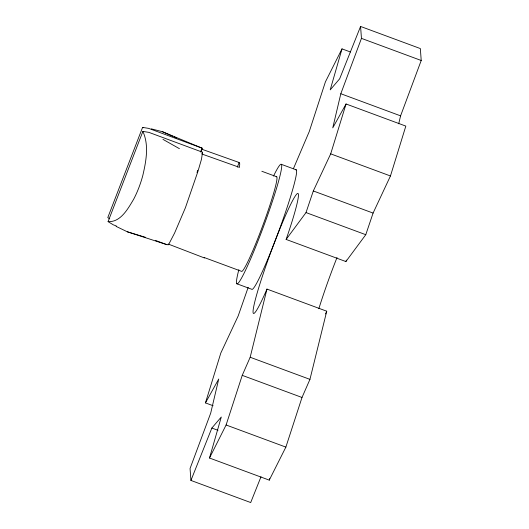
<?xml version="1.0" encoding="UTF-8"?>
<svg xmlns="http://www.w3.org/2000/svg" width="529" height="529" viewBox="0 0 529 529"><rect width="100%" height="100%" fill="white"/><g stroke="black" fill="none" stroke-linecap="round" stroke-linejoin="round"><path stroke-width="0.79" d="M116.314 225.943L113.246 224.805L108.075 221.625L142.876 131.417L148.9 132.376L202.541 152.233L201.463 159.328L197.991 171.237L185.401 207.758L174.59 233.058L168.5 244.775L166.893 244.662L127.304 231.788L116.049 226.359M398.707 123.786L400.585 115.851L421.216 60.485L420.343 48.569L360.573 26.45L361.452 38.366L340.815 93.732L332.761 127.853L346.059 103.975L405.829 126.1L390.455 175.972L373.084 213.081L365.777 234.697L345.893 261.557L286.123 239.432L287.862 234.373A64.016 5.052 -69.7 0 0 292.577 200.663A64.016 5.052 -69.7 0 0 257.795 290.838A64.016 5.052 -69.7 0 0 265.161 293.225L266.973 289.085L326.737 311.211L309.948 379.372L302.006 397.471L285.872 447.111L269.261 480.134L209.497 458.015L221.294 416.997L211.858 428.047L190.929 480.431L250.7 502.55L261.009 476.741M209.497 458.015L226.101 424.985L242.236 375.352L250.177 357.254L266.973 289.085M350.443 51.987L342.012 48.866L330.208 89.877L339.644 78.834L360.573 26.45M269.261 480.134L269.717 478.56M213.108 405.736L205.45 402.9L220.818 353.028L238.189 315.919L248.174 287.359M286.123 239.432L306.013 212.579L313.313 190.956L330.691 153.853L346.059 103.975M345.893 261.557L346.389 260.109M200.762 152.074L202.25 148.219L148.603 128.362L142.579 127.403L107.784 217.611L109.721 218.808M200.795 151.473L201.681 149.178L239.128 162.502L239.736 163.831L239.485 167.389L202.038 154.058M201.952 153.774L202.541 152.233M237.349 167.111L239.128 162.502M293.39 168.744L309.267 131.529L325.401 81.889L342.012 48.866M325.533 313.968L326.737 311.211M205.45 402.9L218.742 379.022L210.694 413.149L190.056 468.515L190.929 480.431M108.075 221.625C120.672 222.405 128.005 208.664 133.606 199.334A52.755 22.674 -73.6 0 0 142.83 175.41C146.123 161.206 149.165 145.217 142.876 131.417M151.327 128.858L162.396 131.695L202.25 148.219M127.304 231.788L145.263 237.243M361.452 38.366L421.216 60.485M340.815 93.732L400.585 115.851M330.691 153.853L390.455 175.972M281.402 164.354L296.306 169.869M261.848 171.27L276.753 176.785M313.313 190.956L373.084 213.081M306.013 212.579L365.777 234.697M204.935 257.788L241.429 271.298A50.493 3.981 -69.7 0 0 263.263 224.243A50.493 3.981 -69.7 0 0 276.211 176.759M155.394 240.411L166.893 244.662M236.78 283.736L251.692 289.251A63.778 5.032 -69.7 0 0 279.272 229.811A63.778 5.032 -69.7 0 0 295.618 169.835M250.177 357.254L309.948 379.372M242.236 375.352L302.006 397.471M226.101 424.985L285.872 447.111M211.858 428.047L217.988 430.315M168.202 244.028L204.531 258L204.168 257.504M162.396 131.695L172.778 136.297M174.259 136.951L176.488 137.937M162.958 139.358L179.424 148.682M142.579 127.403L143.187 127.753M273.513 176.084A63.778 5.032 -69.7 0 1 277.586 184.733A63.778 5.032 -69.7 0 1 247.473 266.047A63.778 5.032 -69.7 0 1 238.844 269.717M197.714 170.305A50.493 3.981 -69.7 0 1 197.013 172.56M318.848 308.718A64.016 5.052 -69.7 0 1 337.019 257.511"/></g></svg>
